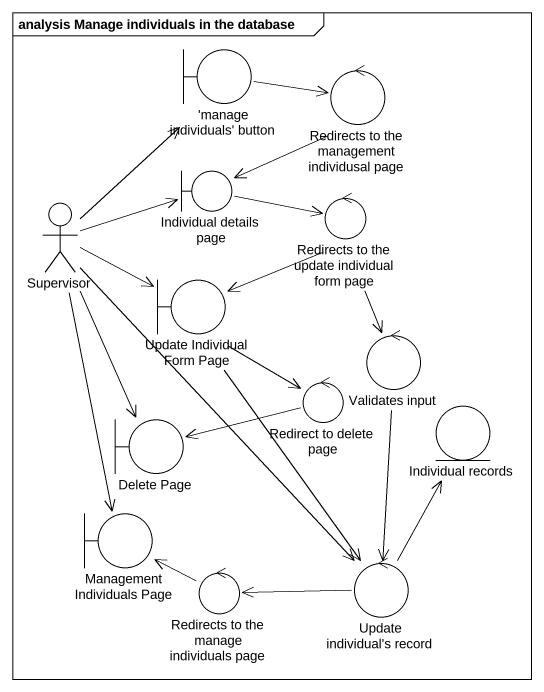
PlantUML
@startuml
mainframe analysis Manage individuals in the database
boundary "'manage individuals' button" as manage_individuals_button
control "Redirects to the management individusal page" as Redirects_to_the_management
boundary "Individual details page" as Individual_details_page
actor Supervisor
control "Redirects to the update individual form page" as Redirects_to_the_update
boundary "Update Individual Form Page" as Update_Individual_Form_Page
control "Validates input" as Validates_input
control "Redirect to delete page" as Redirect_to_delete_page
boundary "Delete Page" as Delete_Page
entity "Individual records" as Individual_records
boundary "Management Individuals Page" as Management_Individuals_Page
control "Update individual's record" as Update_individual_s_record
control "Redirects to the manage individuals page" as Redirects_to_the_manage
manage_individuals_button -right-> Redirects_to_the_management
Redirects_to_the_management -left-> Individual_details_page
Individual_details_page -right-> Redirects_to_the_update
Supervisor -up-> manage_individuals_button
Supervisor -right-> Individual_details_page
Supervisor -right-> Update_Individual_Form_Page
Supervisor --> Delete_Page
Supervisor --> Management_Individuals_Page
Supervisor --> Update_individual_s_record
Redirects_to_the_update -left-> Update_Individual_Form_Page
Redirects_to_the_update --> Validates_input
Update_Individual_Form_Page --> Redirect_to_delete_page
Update_Individual_Form_Page --> Update_individual_s_record
Validates_input --> Update_individual_s_record
Redirect_to_delete_page -left-> Delete_Page
Update_individual_s_record -up-> Individual_records
Update_individual_s_record -left-> Redirects_to_the_manage
Redirects_to_the_manage -up-> Management_Individuals_Page
@enduml
